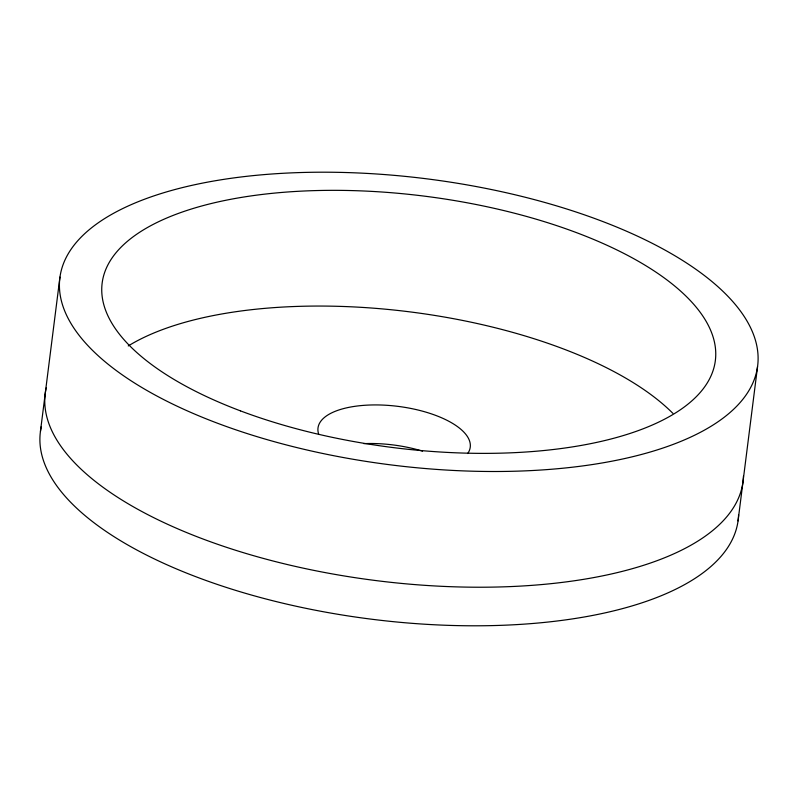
<?xml version="1.0" encoding="UTF-8"?>
<svg xmlns="http://www.w3.org/2000/svg" width="798" height="798" viewBox="0 0 798 798"><rect width="100%" height="100%" fill="white"/><g stroke="black" fill="none" stroke-linecap="round" stroke-linejoin="round"><path stroke-width="1.2" d="M40.449 431.379L59.95 277.086M738.05 520.914L757.551 366.621A351.669 144.159 7.2 0 0 251.45 175.799A351.669 144.159 7.2 0 0 217.246 423.139A351.669 144.159 7.2 0 0 757.551 366.621M743.447 476.236A351.669 144.159 7.2 0 1 375.798 580.555A351.669 144.159 7.2 0 1 46.204 387.938M128.249 345.943A309.035 126.683 7.2 0 1 408.107 311.649A309.035 126.683 7.2 0 1 672.874 413.344M738.579 514.81A351.669 144.159 7.2 0 1 370.93 619.128A351.669 144.159 7.2 0 1 41.336 426.511M363.868 443.638A76.728 31.451 7.2 0 1 422.561 451.159M318.711 434.262A76.728 31.451 7.2 0 1 398.601 406.441A76.728 31.451 7.2 0 1 467.728 453.513M240.457 410.87A309.035 126.683 7.2 0 0 715.267 361.195A309.035 126.683 7.2 0 0 270.512 193.505A309.035 126.683 7.2 0 0 240.457 410.87"/></g></svg>
